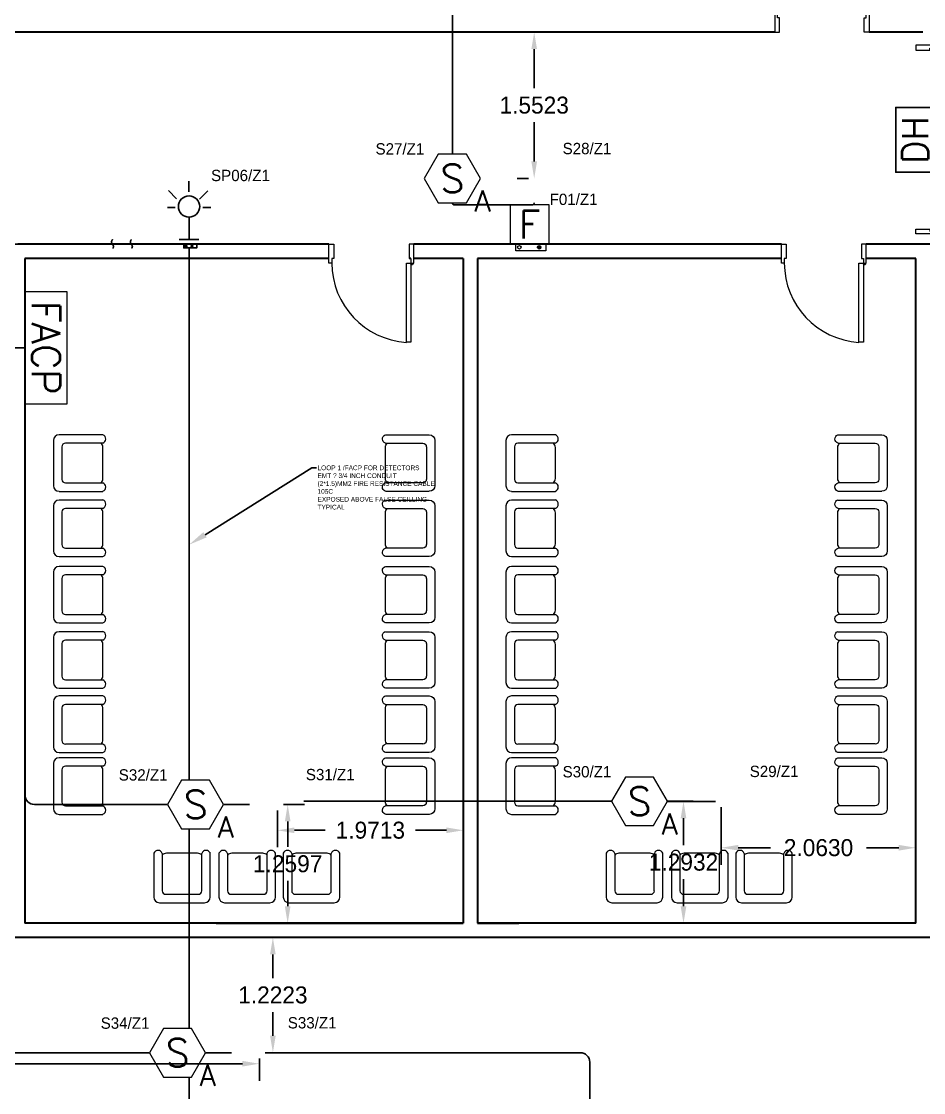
# Model space of a CAD drawing. Extents: x -3404 to 3497, y 0 to 399.
# Drawn here: x 55.84 to 65.41, y 346.88 to 358.24 of the extents above; entities that cross this region are included whole.
import ezdxf
from ezdxf import colors
from ezdxf.entities.mleader import LeaderData, LeaderLine
from ezdxf.enums import TextEntityAlignment as Align
from ezdxf.math import Vec2, Vec3

# ---------------------------------------------------------------- set-up
doc = ezdxf.new("R2010")
doc.units = 0
doc.header["$LTSCALE"] = 0.15
doc.linetypes.add('HIDDEN', pattern=[0.375, 0.25, -0.125])
doc.layers.get('0').update_dxf_attribs({"color": 252})
doc.layers.get('Defpoints').update_dxf_attribs({"color": 252})
for name, color, linetype in [('0 ARCH', 252, 'Continuous'), ('0 DD', 252, 'Continuous'), ('0 fire alarm', 252, 'Continuous'), ('0 sockets', 252, 'Continuous'), ('0 WIRING', 3, 'Continuous'), ('00-BT-FAS-TEXT', 2, 'Continuous'), ('AUTOINCR', 7, 'Continuous'), ('FIRE_LOOP', 7, 'Continuous'), ('WIRING', 4, 'Continuous')]:
    doc.layers.add(name, color=color, linetype=linetype)
for name, color, linetype, lineweight in [('DOOR', 252, 'Continuous', 20), ('FUR', 252, 'Continuous', 9), ('T-FIRE-B', 4, 'Continuous', 0), ('T-TEXT', 2, 'Continuous', 0), ('wall', 252, 'Continuous', 30)]:
    doc.layers.add(name, color=color, linetype=linetype, lineweight=lineweight)
doc.styles.add('ROMANS', font='ROMANS.shx', dxfattribs={"width": 0.8})
doc.styles.add('TEXT-NFP', font='simplex.shx')
doc.dimstyles.get("Standard").update_dxf_attribs({"dimtxt": 0.18, "dimasz": 0.18, "dimexe": 0.18, "dimexo": 0.0625, "dimgap": 0.09, "dimtad": 0, "dimtih": 1, "dimtoh": 1, "dimdec": 4, "dimzin": 0, "dimdsep": 46, "dimtxsty": 'Standard', "dimcen": 0.09, "dimadec": 0, "dimazin": 0, "dimtfac": 1, "dimtdec": 4, "dimtofl": 0, "dimtmove": 0, "dimatfit": 3, "dimfxl": 1, "dimtolj": 1, "dimtzin": 0, "dimarcsym": 0})
pattern_1 = [(0, (0, 0), (0, 6.985), [5.08, -1.905]), (90, (0, 0), (-6.985, 4e-16), [5.08, -1.905])]

# ---------------------------------------------------------------- blocks, each defined once
blk = doc.blocks.new('D100')
at = {"layer": 'DOOR'}
for points in [[(0.03, 0.2), (0.03, 1.14), (0.078, 1.14), (0.078, 0.2)], [(0.03, 0.2), (0, 0.2), (0, 0), (0.05, 0), (0.05, 0.15), (0.03, 0.15)], [(0.97, 0.2), (1, 0.2), (1, 0), (0.95, 0), (0.95, 0.15), (0.97, 0.15)]]:
    blk.add_lwpolyline(points, close=True, dxfattribs=at)
blk.add_circle((0.02, 0.21), 0.01, dxfattribs=at)
blk.add_arc((0.029, 0.2), 0.941, 0.0029, 86.9663, dxfattribs=at)
blk = doc.blocks.new('ARCH')
at = {"layer": 'DOOR'}
for points in [[(65.525, 357.954), (65.525, 357.984), (65.325, 357.984), (65.325, 357.934), (65.475, 357.934), (65.475, 357.954)], [(65.525, 356.014), (65.525, 355.984), (65.325, 355.984), (65.325, 356.034), (65.475, 356.034), (65.475, 356.014)], [(59.13, 355.675), (59.1, 355.675), (59.1, 355.875), (59.15, 355.875), (59.15, 355.725), (59.13, 355.725)], [(59.97, 355.675), (60, 355.675), (60, 355.875), (59.95, 355.875), (59.95, 355.725), (59.97, 355.725)], [(63.93, 355.675), (63.9, 355.675), (63.9, 355.875), (63.95, 355.875), (63.95, 355.725), (63.93, 355.725)], [(64.77, 355.675), (64.8, 355.675), (64.8, 355.875), (64.75, 355.875), (64.75, 355.725), (64.77, 355.725)], [(59.97, 355.675), (59.97, 354.835), (59.922, 354.835), (59.922, 355.675)], [(64.77, 355.675), (64.77, 354.835), (64.722, 354.835), (64.722, 355.675)]]:
    blk.add_lwpolyline(points, close=True, dxfattribs=at)
for centre in [(59.98, 355.665), (64.78, 355.665)]:
    blk.add_circle(centre, 0.01, dxfattribs=at)
for centre in [(59.975, 355.678), (64.775, 355.678)]:
    blk.add_arc(centre, 0.845, 180.2218, 266.3889, dxfattribs=at)
at = {"layer": 'FUR'}
for p, q in [((56.177, 353.795), (56.177, 353.315)), ((56.702, 353.855), (56.237, 353.855)), ((59.698, 353.855), (60.163, 353.855)), ((60.223, 353.795), (60.223, 353.315)), ((60.977, 353.795), (60.977, 353.315)), ((61.502, 353.855), (61.037, 353.855)), ((64.498, 353.855), (64.963, 353.855)), ((65.023, 353.795), (65.023, 353.315)), ((56.267, 353.727), (56.267, 353.382)), ((56.7, 353.765), (56.305, 353.765)), ((56.702, 353.39), (56.702, 353.72)), ((59.698, 353.39), (59.698, 353.72)), ((59.7, 353.765), (60.095, 353.765)), ((60.133, 353.727), (60.133, 353.382)), ((61.067, 353.727), (61.067, 353.382)), ((61.5, 353.765), (61.105, 353.765)), ((61.502, 353.39), (61.502, 353.72)), ((64.498, 353.39), (64.498, 353.72)), ((64.5, 353.765), (64.895, 353.765)), ((64.933, 353.727), (64.933, 353.382)), ((56.305, 353.345), (56.7, 353.345)), ((60.095, 353.345), (59.7, 353.345)), ((61.105, 353.345), (61.5, 353.345)), ((64.895, 353.345), (64.5, 353.345)), ((56.237, 353.255), (56.702, 353.255)), ((60.163, 353.255), (59.698, 353.255)), ((61.037, 353.255), (61.502, 353.255)), ((64.963, 353.255), (64.498, 353.255)), ((56.702, 353.163), (56.237, 353.163)), ((59.698, 353.163), (60.163, 353.163)), ((61.502, 353.163), (61.037, 353.163)), ((64.498, 353.163), (64.963, 353.163)), ((56.177, 353.103), (56.177, 352.623)), ((56.267, 353.036), (56.267, 352.691)), ((56.7, 353.073), (56.305, 353.073)), ((56.702, 352.698), (56.702, 353.028)), ((59.698, 352.698), (59.698, 353.028)), ((59.7, 353.073), (60.095, 353.073)), ((60.133, 353.036), (60.133, 352.691)), ((60.223, 353.103), (60.223, 352.623)), ((60.977, 353.103), (60.977, 352.623)), ((61.067, 353.036), (61.067, 352.691)), ((61.5, 353.073), (61.105, 353.073)), ((61.502, 352.698), (61.502, 353.028)), ((64.498, 352.698), (64.498, 353.028)), ((64.5, 353.073), (64.895, 353.073)), ((64.933, 353.036), (64.933, 352.691)), ((65.023, 353.103), (65.023, 352.623)), ((56.305, 352.653), (56.7, 352.653)), ((60.095, 352.653), (59.7, 352.653)), ((61.105, 352.653), (61.5, 352.653)), ((64.895, 352.653), (64.5, 352.653)), ((56.237, 352.563), (56.702, 352.563)), ((60.163, 352.563), (59.698, 352.563)), ((61.037, 352.563), (61.502, 352.563)), ((64.963, 352.563), (64.498, 352.563)), ((56.702, 352.459), (56.237, 352.459)), ((59.698, 352.459), (60.163, 352.459)), ((61.502, 352.459), (61.037, 352.459)), ((64.498, 352.459), (64.963, 352.459)), ((56.177, 352.399), (56.177, 351.919)), ((56.267, 352.332), (56.267, 351.987)), ((56.7, 352.369), (56.305, 352.369)), ((56.702, 351.994), (56.702, 352.324)), ((59.698, 351.994), (59.698, 352.324)), ((59.7, 352.369), (60.095, 352.369)), ((60.133, 352.332), (60.133, 351.987)), ((60.223, 352.399), (60.223, 351.919)), ((60.977, 352.399), (60.977, 351.919)), ((61.067, 352.332), (61.067, 351.987)), ((61.5, 352.369), (61.105, 352.369)), ((61.502, 351.994), (61.502, 352.324)), ((64.498, 351.994), (64.498, 352.324)), ((64.5, 352.369), (64.895, 352.369)), ((64.933, 352.332), (64.933, 351.987)), ((65.023, 352.399), (65.023, 351.919)), ((56.237, 351.859), (56.702, 351.859)), ((56.305, 351.949), (56.7, 351.949)), ((60.163, 351.859), (59.698, 351.859)), ((60.095, 351.949), (59.7, 351.949)), ((61.037, 351.859), (61.502, 351.859)), ((61.105, 351.949), (61.5, 351.949)), ((64.963, 351.859), (64.498, 351.859)), ((64.895, 351.949), (64.5, 351.949)), ((56.702, 351.767), (56.237, 351.767)), ((59.698, 351.767), (60.163, 351.767)), ((61.502, 351.767), (61.037, 351.767)), ((64.498, 351.767), (64.963, 351.767)), ((56.177, 351.707), (56.177, 351.227)), ((56.267, 351.64), (56.267, 351.295)), ((56.7, 351.677), (56.305, 351.677)), ((56.702, 351.302), (56.702, 351.632)), ((59.698, 351.302), (59.698, 351.632)), ((59.7, 351.677), (60.095, 351.677)), ((60.133, 351.64), (60.133, 351.295)), ((60.223, 351.707), (60.223, 351.227)), ((60.977, 351.707), (60.977, 351.227)), ((61.067, 351.64), (61.067, 351.295)), ((61.5, 351.677), (61.105, 351.677)), ((61.502, 351.302), (61.502, 351.632)), ((64.498, 351.302), (64.498, 351.632)), ((64.5, 351.677), (64.895, 351.677)), ((64.933, 351.64), (64.933, 351.295)), ((65.023, 351.707), (65.023, 351.227)), ((56.305, 351.257), (56.7, 351.257)), ((60.095, 351.257), (59.7, 351.257)), ((61.105, 351.257), (61.5, 351.257)), ((64.895, 351.257), (64.5, 351.257)), ((56.237, 351.167), (56.702, 351.167)), ((56.702, 351.086), (56.237, 351.086)), ((60.163, 351.167), (59.698, 351.167)), ((59.698, 351.086), (60.163, 351.086)), ((61.037, 351.167), (61.502, 351.167)), ((61.502, 351.086), (61.037, 351.086)), ((64.963, 351.167), (64.498, 351.167)), ((64.498, 351.086), (64.963, 351.086)), ((56.177, 351.026), (56.177, 350.546)), ((56.267, 350.958), (56.267, 350.613)), ((56.7, 350.996), (56.305, 350.996)), ((56.702, 350.621), (56.702, 350.951)), ((59.698, 350.621), (59.698, 350.951)), ((59.7, 350.996), (60.095, 350.996)), ((60.133, 350.958), (60.133, 350.613)), ((60.223, 351.026), (60.223, 350.546)), ((60.977, 351.026), (60.977, 350.546)), ((61.067, 350.958), (61.067, 350.613)), ((61.5, 350.996), (61.105, 350.996)), ((61.502, 350.621), (61.502, 350.951)), ((64.498, 350.621), (64.498, 350.951)), ((64.5, 350.996), (64.895, 350.996)), ((64.933, 350.958), (64.933, 350.613)), ((65.023, 351.026), (65.023, 350.546)), ((56.305, 350.576), (56.7, 350.576)), ((60.095, 350.576), (59.7, 350.576)), ((61.105, 350.576), (61.5, 350.576)), ((64.895, 350.576), (64.5, 350.576)), ((56.237, 350.486), (56.702, 350.486)), ((56.702, 350.43), (56.237, 350.43)), ((60.163, 350.486), (59.698, 350.486)), ((59.698, 350.43), (60.163, 350.43)), ((61.037, 350.486), (61.502, 350.486)), ((61.502, 350.43), (61.037, 350.43)), ((64.963, 350.486), (64.498, 350.486)), ((64.498, 350.43), (64.963, 350.43)), ((56.177, 350.37), (56.177, 349.89)), ((56.267, 350.303), (56.267, 349.958)), ((56.7, 350.34), (56.305, 350.34)), ((56.702, 349.965), (56.702, 350.295)), ((59.698, 349.965), (59.698, 350.295)), ((59.7, 350.34), (60.095, 350.34)), ((60.133, 350.303), (60.133, 349.958)), ((60.223, 350.37), (60.223, 349.89)), ((60.977, 350.37), (60.977, 349.89)), ((61.067, 350.303), (61.067, 349.958)), ((61.5, 350.34), (61.105, 350.34)), ((61.502, 349.965), (61.502, 350.295)), ((64.498, 349.965), (64.498, 350.295)), ((64.5, 350.34), (64.895, 350.34)), ((64.933, 350.303), (64.933, 349.958)), ((65.023, 350.37), (65.023, 349.89)), ((56.237, 349.83), (56.702, 349.83)), ((56.305, 349.92), (56.7, 349.92)), ((60.163, 349.83), (59.698, 349.83)), ((60.095, 349.92), (59.7, 349.92)), ((61.037, 349.83), (61.502, 349.83)), ((61.105, 349.92), (61.5, 349.92)), ((64.963, 349.83), (64.498, 349.83)), ((64.895, 349.92), (64.5, 349.92)), ((57.241, 349.418), (57.241, 348.953)), ((57.331, 349.416), (57.331, 349.02)), ((57.706, 349.418), (57.376, 349.418)), ((57.751, 349.02), (57.751, 349.416)), ((57.841, 348.953), (57.841, 349.418)), ((57.933, 349.418), (57.933, 348.953)), ((58.023, 349.416), (58.023, 349.02)), ((58.398, 349.418), (58.068, 349.418)), ((58.443, 349.02), (58.443, 349.416)), ((58.533, 348.953), (58.533, 349.418)), ((58.615, 349.418), (58.615, 348.953)), ((58.705, 349.416), (58.705, 349.02)), ((59.08, 349.418), (58.75, 349.418)), ((59.125, 349.02), (59.125, 349.416)), ((59.215, 348.953), (59.215, 349.418)), ((62.041, 349.418), (62.041, 348.953)), ((62.131, 349.416), (62.131, 349.02)), ((62.506, 349.418), (62.176, 349.418)), ((62.551, 349.02), (62.551, 349.416)), ((62.641, 348.953), (62.641, 349.418)), ((62.733, 349.418), (62.733, 348.953)), ((62.823, 349.416), (62.823, 349.02)), ((63.198, 349.418), (62.868, 349.418)), ((63.243, 349.02), (63.243, 349.416)), ((63.333, 348.953), (63.333, 349.418)), ((63.415, 349.418), (63.415, 348.953)), ((63.505, 349.416), (63.505, 349.02)), ((63.88, 349.418), (63.55, 349.418)), ((63.925, 349.02), (63.925, 349.416)), ((64.015, 348.953), (64.015, 349.418)), ((57.369, 348.983), (57.714, 348.983)), ((58.061, 348.983), (58.406, 348.983)), ((58.742, 348.983), (59.087, 348.983)), ((62.169, 348.983), (62.514, 348.983)), ((62.861, 348.983), (63.206, 348.983)), ((63.542, 348.983), (63.887, 348.983)), ((57.301, 348.893), (57.781, 348.893)), ((57.993, 348.893), (58.473, 348.893)), ((58.675, 348.893), (59.155, 348.893)), ((62.101, 348.893), (62.581, 348.893)), ((62.793, 348.893), (63.273, 348.893)), ((63.475, 348.893), (63.955, 348.893))]:
    blk.add_line(p, q, dxfattribs=at)
for centre, major_axis, start_param, end_param in [((56.237, 353.795), (0.0424, 0.0424), 0.785398, 2.356194), ((56.685, 353.81), (-0.0339, 0.0339), 2.685296, 5.122584), ((61.037, 353.795), (0.0424, 0.0424), 0.785398, 2.356194), ((61.485, 353.81), (-0.0339, 0.0339), 2.685296, 5.122584), ((56.305, 353.727), (-0.0265, 0.0265), -0.785398, 0.785398), ((56.642, 353.72), (-0.0424, 0.0424), 3.926991, 4.775053), ((61.105, 353.727), (-0.0265, 0.0265), -0.785398, 0.785398), ((61.442, 353.72), (-0.0424, 0.0424), 3.926991, 4.775053), ((56.305, 353.382), (0.0265, 0.0265), 2.356194, 3.926991), ((56.642, 353.39), (0.0424, 0.0424), 4.649725, 5.497787), ((56.685, 353.3), (0.0339, 0.0339), 4.302194, 6.739482), ((61.105, 353.382), (0.0265, 0.0265), 2.356194, 3.926991), ((61.442, 353.39), (0.0424, 0.0424), 4.649725, 5.497787), ((61.485, 353.3), (0.0339, 0.0339), 4.302194, 6.739482), ((56.237, 353.315), (-0.0424, 0.0424), 0.785398, 2.356194), ((61.037, 353.315), (-0.0424, 0.0424), 0.785398, 2.356194), ((56.237, 353.103), (0.0424, 0.0424), 0.785398, 2.356194), ((56.685, 353.119), (-0.0339, 0.0339), 2.685296, 5.122584), ((61.037, 353.103), (0.0424, 0.0424), 0.785398, 2.356194), ((61.485, 353.119), (-0.0339, 0.0339), 2.685296, 5.122584), ((56.305, 353.036), (-0.0265, 0.0265), -0.785398, 0.785398), ((56.642, 353.028), (-0.0424, 0.0424), 3.926991, 4.775053), ((61.105, 353.036), (-0.0265, 0.0265), -0.785398, 0.785398), ((61.442, 353.028), (-0.0424, 0.0424), 3.926991, 4.775053), ((56.305, 352.691), (0.0265, 0.0265), 2.356194, 3.926991), ((56.642, 352.698), (0.0424, 0.0424), 4.649725, 5.497787), ((56.685, 352.608), (0.0339, 0.0339), 4.302194, 6.739482), ((61.105, 352.691), (0.0265, 0.0265), 2.356194, 3.926991), ((61.442, 352.698), (0.0424, 0.0424), 4.649725, 5.497787), ((61.485, 352.608), (0.0339, 0.0339), 4.302194, 6.739482), ((56.237, 352.623), (-0.0424, 0.0424), 0.785398, 2.356194), ((61.037, 352.623), (-0.0424, 0.0424), 0.785398, 2.356194), ((56.237, 352.399), (0.0424, 0.0424), 0.785398, 2.356194), ((56.685, 352.415), (-0.0339, 0.0339), 2.685296, 5.122584), ((61.037, 352.399), (0.0424, 0.0424), 0.785398, 2.356194), ((61.485, 352.415), (-0.0339, 0.0339), 2.685296, 5.122584), ((56.305, 352.332), (-0.0265, 0.0265), -0.785398, 0.785398), ((56.642, 352.324), (-0.0424, 0.0424), 3.926991, 4.775053), ((61.105, 352.332), (-0.0265, 0.0265), -0.785398, 0.785398), ((61.442, 352.324), (-0.0424, 0.0424), 3.926991, 4.775053), ((56.305, 351.987), (0.0265, 0.0265), 2.356194, 3.926991), ((56.642, 351.994), (0.0424, 0.0424), 4.649725, 5.497787), ((61.105, 351.987), (0.0265, 0.0265), 2.356194, 3.926991), ((61.442, 351.994), (0.0424, 0.0424), 4.649725, 5.497787), ((56.237, 351.919), (-0.0424, 0.0424), 0.785398, 2.356194), ((56.685, 351.904), (0.0339, 0.0339), 4.302194, 6.739482), ((61.037, 351.919), (-0.0424, 0.0424), 0.785398, 2.356194), ((61.485, 351.904), (0.0339, 0.0339), 4.302194, 6.739482), ((56.237, 351.707), (0.0424, 0.0424), 0.785398, 2.356194), ((56.685, 351.723), (-0.0339, 0.0339), 2.685296, 5.122584), ((61.037, 351.707), (0.0424, 0.0424), 0.785398, 2.356194), ((61.485, 351.723), (-0.0339, 0.0339), 2.685296, 5.122584), ((56.305, 351.64), (-0.0265, 0.0265), -0.785398, 0.785398), ((56.642, 351.632), (-0.0424, 0.0424), 3.926991, 4.775053), ((61.105, 351.64), (-0.0265, 0.0265), -0.785398, 0.785398), ((61.442, 351.632), (-0.0424, 0.0424), 3.926991, 4.775053), ((56.305, 351.295), (0.0265, 0.0265), 2.356194, 3.926991), ((56.642, 351.302), (0.0424, 0.0424), 4.649725, 5.497787), ((61.105, 351.295), (0.0265, 0.0265), 2.356194, 3.926991), ((61.442, 351.302), (0.0424, 0.0424), 4.649725, 5.497787), ((56.237, 351.227), (-0.0424, 0.0424), 0.785398, 2.356194), ((56.685, 351.212), (0.0339, 0.0339), 4.302194, 6.739482), ((61.037, 351.227), (-0.0424, 0.0424), 0.785398, 2.356194), ((61.485, 351.212), (0.0339, 0.0339), 4.302194, 6.739482), ((56.237, 351.026), (0.0424, 0.0424), 0.785398, 2.356194), ((56.685, 351.041), (-0.0339, 0.0339), 2.685296, 5.122584), ((61.037, 351.026), (0.0424, 0.0424), 0.785398, 2.356194), ((61.485, 351.041), (-0.0339, 0.0339), 2.685296, 5.122584), ((56.305, 350.958), (-0.0265, 0.0265), -0.785398, 0.785398), ((56.642, 350.951), (-0.0424, 0.0424), 3.926991, 4.775053), ((61.105, 350.958), (-0.0265, 0.0265), -0.785398, 0.785398), ((61.442, 350.951), (-0.0424, 0.0424), 3.926991, 4.775053), ((56.305, 350.613), (0.0265, 0.0265), 2.356194, 3.926991), ((56.642, 350.621), (0.0424, 0.0424), 4.649725, 5.497787), ((61.105, 350.613), (0.0265, 0.0265), 2.356194, 3.926991), ((61.442, 350.621), (0.0424, 0.0424), 4.649725, 5.497787), ((56.237, 350.546), (-0.0424, 0.0424), 0.785398, 2.356194), ((56.685, 350.53), (0.0339, 0.0339), 4.302194, 6.739482), ((61.037, 350.546), (-0.0424, 0.0424), 0.785398, 2.356194), ((61.485, 350.53), (0.0339, 0.0339), 4.302194, 6.739482), ((56.237, 350.37), (0.0424, 0.0424), 0.785398, 2.356194), ((56.685, 350.385), (-0.0339, 0.0339), 2.685296, 5.122584), ((61.037, 350.37), (0.0424, 0.0424), 0.785398, 2.356194), ((61.485, 350.385), (-0.0339, 0.0339), 2.685296, 5.122584), ((56.305, 350.303), (-0.0265, 0.0265), -0.785398, 0.785398), ((56.642, 350.295), (-0.0424, 0.0424), 3.926991, 4.775053), ((61.105, 350.303), (-0.0265, 0.0265), -0.785398, 0.785398), ((61.442, 350.295), (-0.0424, 0.0424), 3.926991, 4.775053), ((56.305, 349.958), (0.0265, 0.0265), 2.356194, 3.926991), ((56.642, 349.965), (0.0424, 0.0424), 4.649725, 5.497787), ((61.105, 349.958), (0.0265, 0.0265), 2.356194, 3.926991), ((61.442, 349.965), (0.0424, 0.0424), 4.649725, 5.497787), ((56.237, 349.89), (-0.0424, 0.0424), 0.785398, 2.356194), ((56.685, 349.875), (0.0339, 0.0339), 4.302194, 6.739482), ((61.037, 349.89), (-0.0424, 0.0424), 0.785398, 2.356194), ((61.485, 349.875), (0.0339, 0.0339), 4.302194, 6.739482), ((57.286, 349.4), (0.0339, 0.0339), 5.826889, 8.264177), ((57.376, 349.358), (0.0424, 0.0424), 0.785398, 1.63346), ((57.706, 349.358), (-0.0424, 0.0424), 4.649725, 5.497787), ((57.797, 349.4), (-0.0339, 0.0339), 4.302194, 6.739482), ((57.978, 349.4), (0.0339, 0.0339), 5.826889, 8.264177), ((58.068, 349.358), (0.0424, 0.0424), 0.785398, 1.63346), ((58.398, 349.358), (-0.0424, 0.0424), 4.649725, 5.497787), ((58.488, 349.4), (-0.0339, 0.0339), 4.302194, 6.739482), ((58.659, 349.4), (0.0339, 0.0339), 5.826889, 8.264177), ((58.75, 349.358), (0.0424, 0.0424), 0.785398, 1.63346), ((59.08, 349.358), (-0.0424, 0.0424), 4.649725, 5.497787), ((59.17, 349.4), (-0.0339, 0.0339), 4.302194, 6.739482), ((62.086, 349.4), (0.0339, 0.0339), 5.826889, 8.264177), ((62.176, 349.358), (0.0424, 0.0424), 0.785398, 1.63346), ((62.506, 349.358), (-0.0424, 0.0424), 4.649725, 5.497787), ((62.597, 349.4), (-0.0339, 0.0339), 4.302194, 6.739482), ((62.778, 349.4), (0.0339, 0.0339), 5.826889, 8.264177), ((62.868, 349.358), (0.0424, 0.0424), 0.785398, 1.63346), ((63.198, 349.358), (-0.0424, 0.0424), 4.649725, 5.497787), ((63.288, 349.4), (-0.0339, 0.0339), 4.302194, 6.739482), ((63.459, 349.4), (0.0339, 0.0339), 5.826889, 8.264177), ((63.55, 349.358), (0.0424, 0.0424), 0.785398, 1.63346), ((63.88, 349.358), (-0.0424, 0.0424), 4.649725, 5.497787), ((63.97, 349.4), (-0.0339, 0.0339), 4.302194, 6.739482), ((57.369, 349.02), (0.0265, 0.0265), 2.356194, 3.926991), ((57.714, 349.02), (-0.0265, 0.0265), 2.356194, 3.926991), ((58.061, 349.02), (0.0265, 0.0265), 2.356194, 3.926991), ((58.406, 349.02), (-0.0265, 0.0265), 2.356194, 3.926991), ((58.742, 349.02), (0.0265, 0.0265), 2.356194, 3.926991), ((59.087, 349.02), (-0.0265, 0.0265), 2.356194, 3.926991), ((62.169, 349.02), (0.0265, 0.0265), 2.356194, 3.926991), ((62.514, 349.02), (-0.0265, 0.0265), 2.356194, 3.926991), ((62.861, 349.02), (0.0265, 0.0265), 2.356194, 3.926991), ((63.206, 349.02), (-0.0265, 0.0265), 2.356194, 3.926991), ((63.542, 349.02), (0.0265, 0.0265), 2.356194, 3.926991), ((63.887, 349.02), (-0.0265, 0.0265), 2.356194, 3.926991), ((57.301, 348.953), (-0.0424, 0.0424), 0.785398, 2.356194), ((57.781, 348.953), (0.0424, 0.0424), 3.926991, 5.497787), ((57.993, 348.953), (-0.0424, 0.0424), 0.785398, 2.356194), ((58.473, 348.953), (0.0424, 0.0424), 3.926991, 5.497787), ((58.675, 348.953), (-0.0424, 0.0424), 0.785398, 2.356194), ((59.155, 348.953), (0.0424, 0.0424), 3.926991, 5.497787), ((62.101, 348.953), (-0.0424, 0.0424), 0.785398, 2.356194), ((62.581, 348.953), (0.0424, 0.0424), 3.926991, 5.497787), ((62.793, 348.953), (-0.0424, 0.0424), 0.785398, 2.356194), ((63.273, 348.953), (0.0424, 0.0424), 3.926991, 5.497787), ((63.475, 348.953), (-0.0424, 0.0424), 0.785398, 2.356194), ((63.955, 348.953), (0.0424, 0.0424), 3.926991, 5.497787)]:
    blk.add_ellipse(centre, major_axis=major_axis, ratio=1, start_param=start_param, end_param=end_param, dxfattribs=at)
at = {"layer": 'FUR', "extrusion": (0, 0, -1)}
for centre, major_axis, start_param, end_param in [((59.715, 353.81), (0.0339, 0.0339), 2.685296, 5.122584), ((60.163, 353.795), (-0.0424, 0.0424), 0.785398, 2.356194), ((64.515, 353.81), (0.0339, 0.0339), 2.685296, 5.122584), ((64.963, 353.795), (-0.0424, 0.0424), 0.785398, 2.356194), ((59.758, 353.72), (0.0424, 0.0424), 3.926991, 4.775053), ((60.095, 353.727), (0.0265, 0.0265), -0.785398, 0.785398), ((64.558, 353.72), (0.0424, 0.0424), 3.926991, 4.775053), ((64.895, 353.727), (0.0265, 0.0265), -0.785398, 0.785398), ((59.715, 353.3), (-0.0339, 0.0339), 4.302194, 6.739482), ((59.758, 353.39), (-0.0424, 0.0424), 4.649725, 5.497787), ((60.095, 353.382), (-0.0265, 0.0265), 2.356194, 3.926991), ((64.515, 353.3), (-0.0339, 0.0339), 4.302194, 6.739482), ((64.558, 353.39), (-0.0424, 0.0424), 4.649725, 5.497787), ((64.895, 353.382), (-0.0265, 0.0265), 2.356194, 3.926991), ((60.163, 353.315), (0.0424, 0.0424), 0.785398, 2.356194), ((64.963, 353.315), (0.0424, 0.0424), 0.785398, 2.356194), ((59.715, 353.119), (0.0339, 0.0339), 2.685296, 5.122584), ((60.163, 353.103), (-0.0424, 0.0424), 0.785398, 2.356194), ((64.515, 353.119), (0.0339, 0.0339), 2.685296, 5.122584), ((64.963, 353.103), (-0.0424, 0.0424), 0.785398, 2.356194), ((59.758, 353.028), (0.0424, 0.0424), 3.926991, 4.775053), ((60.095, 353.036), (0.0265, 0.0265), -0.785398, 0.785398), ((64.558, 353.028), (0.0424, 0.0424), 3.926991, 4.775053), ((64.895, 353.036), (0.0265, 0.0265), -0.785398, 0.785398), ((59.715, 352.608), (-0.0339, 0.0339), 4.302194, 6.739482), ((59.758, 352.698), (-0.0424, 0.0424), 4.649725, 5.497787), ((60.095, 352.691), (-0.0265, 0.0265), 2.356194, 3.926991), ((64.515, 352.608), (-0.0339, 0.0339), 4.302194, 6.739482), ((64.558, 352.698), (-0.0424, 0.0424), 4.649725, 5.497787), ((64.895, 352.691), (-0.0265, 0.0265), 2.356194, 3.926991), ((60.163, 352.623), (0.0424, 0.0424), 0.785398, 2.356194), ((64.963, 352.623), (0.0424, 0.0424), 0.785398, 2.356194), ((59.715, 352.415), (0.0339, 0.0339), 2.685296, 5.122584), ((60.163, 352.399), (-0.0424, 0.0424), 0.785398, 2.356194), ((64.515, 352.415), (0.0339, 0.0339), 2.685296, 5.122584), ((64.963, 352.399), (-0.0424, 0.0424), 0.785398, 2.356194), ((59.758, 352.324), (0.0424, 0.0424), 3.926991, 4.775053), ((60.095, 352.332), (0.0265, 0.0265), -0.785398, 0.785398), ((64.558, 352.324), (0.0424, 0.0424), 3.926991, 4.775053), ((64.895, 352.332), (0.0265, 0.0265), -0.785398, 0.785398), ((59.758, 351.994), (-0.0424, 0.0424), 4.649725, 5.497787), ((60.095, 351.987), (-0.0265, 0.0265), 2.356194, 3.926991), ((64.558, 351.994), (-0.0424, 0.0424), 4.649725, 5.497787), ((64.895, 351.987), (-0.0265, 0.0265), 2.356194, 3.926991), ((59.715, 351.904), (-0.0339, 0.0339), 4.302194, 6.739482), ((60.163, 351.919), (0.0424, 0.0424), 0.785398, 2.356194), ((64.515, 351.904), (-0.0339, 0.0339), 4.302194, 6.739482), ((64.963, 351.919), (0.0424, 0.0424), 0.785398, 2.356194), ((59.715, 351.723), (0.0339, 0.0339), 2.685296, 5.122584), ((60.163, 351.707), (-0.0424, 0.0424), 0.785398, 2.356194), ((64.515, 351.723), (0.0339, 0.0339), 2.685296, 5.122584), ((64.963, 351.707), (-0.0424, 0.0424), 0.785398, 2.356194), ((59.758, 351.632), (0.0424, 0.0424), 3.926991, 4.775053), ((60.095, 351.64), (0.0265, 0.0265), -0.785398, 0.785398), ((64.558, 351.632), (0.0424, 0.0424), 3.926991, 4.775053), ((64.895, 351.64), (0.0265, 0.0265), -0.785398, 0.785398), ((59.758, 351.302), (-0.0424, 0.0424), 4.649725, 5.497787), ((60.095, 351.295), (-0.0265, 0.0265), 2.356194, 3.926991), ((64.558, 351.302), (-0.0424, 0.0424), 4.649725, 5.497787), ((64.895, 351.295), (-0.0265, 0.0265), 2.356194, 3.926991), ((59.715, 351.212), (-0.0339, 0.0339), 4.302194, 6.739482), ((60.163, 351.227), (0.0424, 0.0424), 0.785398, 2.356194), ((64.515, 351.212), (-0.0339, 0.0339), 4.302194, 6.739482), ((64.963, 351.227), (0.0424, 0.0424), 0.785398, 2.356194), ((59.715, 351.041), (0.0339, 0.0339), 2.685296, 5.122584), ((60.163, 351.026), (-0.0424, 0.0424), 0.785398, 2.356194), ((64.515, 351.041), (0.0339, 0.0339), 2.685296, 5.122584), ((64.963, 351.026), (-0.0424, 0.0424), 0.785398, 2.356194), ((59.758, 350.951), (0.0424, 0.0424), 3.926991, 4.775053), ((60.095, 350.958), (0.0265, 0.0265), -0.785398, 0.785398), ((64.558, 350.951), (0.0424, 0.0424), 3.926991, 4.775053), ((64.895, 350.958), (0.0265, 0.0265), -0.785398, 0.785398), ((59.758, 350.621), (-0.0424, 0.0424), 4.649725, 5.497787), ((60.095, 350.613), (-0.0265, 0.0265), 2.356194, 3.926991), ((64.558, 350.621), (-0.0424, 0.0424), 4.649725, 5.497787), ((64.895, 350.613), (-0.0265, 0.0265), 2.356194, 3.926991), ((59.715, 350.53), (-0.0339, 0.0339), 4.302194, 6.739482), ((60.163, 350.546), (0.0424, 0.0424), 0.785398, 2.356194), ((64.515, 350.53), (-0.0339, 0.0339), 4.302194, 6.739482), ((64.963, 350.546), (0.0424, 0.0424), 0.785398, 2.356194), ((59.715, 350.385), (0.0339, 0.0339), 2.685296, 5.122584), ((60.163, 350.37), (-0.0424, 0.0424), 0.785398, 2.356194), ((64.515, 350.385), (0.0339, 0.0339), 2.685296, 5.122584), ((64.963, 350.37), (-0.0424, 0.0424), 0.785398, 2.356194), ((59.758, 350.295), (0.0424, 0.0424), 3.926991, 4.775053), ((60.095, 350.303), (0.0265, 0.0265), -0.785398, 0.785398), ((64.558, 350.295), (0.0424, 0.0424), 3.926991, 4.775053), ((64.895, 350.303), (0.0265, 0.0265), -0.785398, 0.785398), ((59.758, 349.965), (-0.0424, 0.0424), 4.649725, 5.497787), ((60.095, 349.958), (-0.0265, 0.0265), 2.356194, 3.926991), ((64.558, 349.965), (-0.0424, 0.0424), 4.649725, 5.497787), ((64.895, 349.958), (-0.0265, 0.0265), 2.356194, 3.926991), ((59.715, 349.875), (-0.0339, 0.0339), 4.302194, 6.739482), ((60.163, 349.89), (0.0424, 0.0424), 0.785398, 2.356194), ((64.515, 349.875), (-0.0339, 0.0339), 4.302194, 6.739482), ((64.963, 349.89), (0.0424, 0.0424), 0.785398, 2.356194)]:
    blk.add_ellipse(centre, major_axis=major_axis, ratio=1, start_param=start_param, end_param=end_param, dxfattribs=at)
at = {"layer": 'wall'}
for p, q in [((63.829, 358.125), (55.725, 358.125)), ((65.4, 358.125), (64.829, 358.125)), ((59.1, 355.875), (55.8, 355.875)), ((63.9, 355.875), (60, 355.875)), ((65.325, 355.875), (64.8, 355.875)), ((72.25, 355.875), (65.325, 355.875)), ((59.1, 355.725), (55.875, 355.725)), ((55.875, 355.725), (55.875, 348.675)), ((59.97, 355.725), (59.95, 355.725)), ((60.525, 355.725), (60, 355.725)), ((60.525, 355.725), (60.525, 348.675)), ((60.675, 355.725), (60.675, 348.675)), ((63.9, 355.725), (60.675, 355.725)), ((65.325, 355.725), (64.8, 355.725)), ((65.325, 348.675), (65.325, 355.725)), ((55.875, 355.125), (55.875, 348.675)), ((60.525, 348.675), (55.875, 348.675)), ((60.525, 348.675), (55.875, 348.675)), ((60.525, 348.675), (55.875, 348.675)), ((56.351, 348.675), (55.875, 348.675)), ((56.351, 348.675), (55.875, 348.675)), ((58.725, 348.675), (56.351, 348.675)), ((57.904, 348.675), (59.42, 348.675)), ((60.525, 348.675), (58.301, 348.675)), ((60.525, 348.675), (58.725, 348.675)), ((60.525, 348.675), (58.875, 348.675)), ((59.42, 348.675), (60.525, 348.675)), ((65.325, 348.675), (60.675, 348.675)), ((65.325, 348.675), (60.675, 348.675)), ((65.325, 348.675), (60.675, 348.675)), ((65.325, 348.675), (60.675, 348.675)), ((63.075, 348.675), (60.675, 348.675)), ((63.075, 348.675), (60.675, 348.675)), ((60.675, 348.675), (61.115, 348.675)), ((82.275, 348.525), (55.724, 348.525)), ((65.4, 348.525), (55.724, 348.525)), ((65.325, 348.525), (55.724, 348.525)), ((57.8, 348.525), (55.724, 348.525))]:
    blk.add_line(p, q, dxfattribs=at)
at = {"layer": 'DOOR', "xscale": -1}
blk.add_blockref('D100', (64.829, 358.125), dxfattribs=at)
blk = doc.blocks.new('dressable smoke detectore above false ceiling')
blk.add_lwpolyline([(200, 0), (100, 173.2), (-100, 173.2), (-200, 0), (-100, -173.2), (100, -173.2)], close=True)
at = {"layer": 'T-TEXT', "style": 'ROMANS'}
blk.add_attdef('S', text='', height=200, dxfattribs=at).set_placement((0, 0, 0), align=Align.MIDDLE)
blk.add_attdef('A', text='', height=150, dxfattribs=at).set_placement((214.9, -161.3), align=Align.MIDDLE_CENTER)
blk = doc.blocks.new('*U83')
h = blk.add_hatch()
h.set_pattern_fill('ANGLE', color=3)
h.set_pattern_definition(pattern_1)
h.paths.add_polyline_path([(56, -301.8, 1), (80.6, -301.8, 1)])
blk.add_lwpolyline([(-140, -280), (140, -280), (140, 0), (-140, 0)], close=True)
at = {"color": 3}
blk.add_lwpolyline([(-99, -280), (116, -280), (116, -326), (-99, -326)], close=True, dxfattribs=at)
for centre in [(-73.3, -301.8), (68.3, -301.8)]:
    blk.add_circle(centre, 12.3, dxfattribs=at)
at = {"layer": 'T-TEXT', "style": 'TEXT-NFP'}
blk.add_attdef('F', text='', height=200, dxfattribs=at).set_placement((0, -140, 0), align=Align.MIDDLE)
blk = doc.blocks.new('*U84')
h = blk.add_hatch()
h.set_pattern_fill('ANGLE', color=3)
h.set_pattern_definition(pattern_1)
h.paths.add_polyline_path([(157.5, -28.7, 1), (186.3, -28.7, 1)])
blk.add_lwpolyline([(250, 0), (250, 300), (-250, 300), (-250, 0)], close=True)
at = {"color": 3}
blk.add_lwpolyline([(-142.5, 0), (208.2, 0), (208.2, -57.7), (-142.5, -57.7)], close=True, dxfattribs=at)
for centre in [(-106.2, -28.7), (171.9, -28.7)]:
    blk.add_circle(centre, 14.4, dxfattribs=at)
at = {"layer": 'T-TEXT', "style": 'TEXT-NFP'}
blk.add_attdef('DH', text='', height=200, dxfattribs=at).set_placement((0, 150, 0), align=Align.MIDDLE)
blk = doc.blocks.new('*U38')
blk.add_lwpolyline([(400, 0), (400, 300), (-400, 300), (-400, 0)], close=True)
at = {"layer": 'T-TEXT', "style": 'TEXT-NFP'}
blk.add_attdef('FACP', text='', height=200, dxfattribs=at).set_placement((0, 150, 0), align=Align.MIDDLE)
blk = doc.blocks.new('*U101')
at = {"linetype": 'ByBlock'}
h = blk.add_hatch(dxfattribs=at)
h.set_pattern_fill('ANGLE', color=2)
h.set_pattern_definition(pattern_1)
h.paths.add_polyline_path([(27, -14, 1), (15, -14, 1)])
at = {"color": 1}
for p, q in [((-89.7, 324.6), (-147.6, 382.6)), ((-0.8, 373.8), (-0.8, 450)), ((134.9, 380.2), (74.6, 321.5)), ((-99, 262.2), (-154.6, 262.2)), ((99, 262.2), (154.6, 262.2)), ((0, 192.9), (0, 34.9)), ((70.7, 34.9), (-70.7, 34.9)), ((70.7, 0), (-70.7, 0))]:
    blk.add_line(p, q, dxfattribs=at)
at = {"color": 6, "linetype": 'ByBlock'}
blk.add_lwpolyline([(-37.4, 0), (54.5, 0), (54.5, -26), (-37.4, -26)], close=True, dxfattribs=at)
at = {"color": 1}
blk.add_circle((0, 268.8), 75.9, dxfattribs=at)
at = {"color": 6, "linetype": 'ByBlock'}
for centre in [(-21, -14), (21, -14)]:
    blk.add_circle(centre, 6, dxfattribs=at)
blk = doc.blocks.new('endtick', base_point=(-3267.27, -69559.4))
at = {"layer": 'WIRING', "color": 2, "linetype": 'HIDDEN'}
blk.add_spline([(-3267.27, -69509.4), (-3276.985, -69534.4), (-3267.27, -69559.4), (-3256.425, -69584.4), (-3267.27, -69609.4)], degree=3, dxfattribs=at)
blk = doc.blocks.new('*D184')
at = {"layer": '0 DD', "color": 0, "lineweight": -2, "transparency": 16777216}
for p, q in [((58.424, 348.525), (58.685, 348.525)), ((58.505, 348.345), (58.505, 348.094)), ((58.505, 347.483), (58.505, 347.734)), ((58.424, 347.303), (58.685, 347.303))]:
    blk.add_line(p, q, dxfattribs=at)
at = {"layer": '0 DD', "color": 0, "transparency": 16777216}
for points in [[(58.475, 348.345), (58.535, 348.345), (58.505, 348.525)], [(58.475, 347.483), (58.535, 347.483), (58.505, 347.303)]]:
    blk.add_solid(points, dxfattribs=at)
at = {"layer": 'Defpoints', "color": 0, "transparency": 16777216}
for p in [(58.362, 348.525), (58.505, 348.525), (58.362, 347.303)]:
    blk.add_point(p, dxfattribs=at)
at = {"layer": '0 DD', "color": 0, "transparency": 16777216, "insert": (58.505, 347.914), "char_height": 0.18, "attachment_point": 5}
blk.add_mtext('\\A1;1.2223', dxfattribs=at)
blk = doc.blocks.new('*D185')
at = {"layer": '0 DD', "color": 0, "lineweight": -2, "transparency": 16777216}
for p, q in [((51.151, 347.569), (51.151, 347.006)), ((58.362, 347.24), (58.362, 347.006)), ((51.331, 347.186), (54.276, 347.186)), ((58.182, 347.186), (55.236, 347.186))]:
    blk.add_line(p, q, dxfattribs=at)
at = {"layer": '0 DD', "color": 0, "transparency": 16777216}
for points in [[(51.331, 347.216), (51.331, 347.156), (51.151, 347.186)], [(58.182, 347.216), (58.182, 347.156), (58.362, 347.186)]]:
    blk.add_solid(points, dxfattribs=at)
at = {"layer": 'Defpoints', "color": 0, "transparency": 16777216}
for p in [(51.151, 347.632), (58.362, 347.303), (51.151, 347.186)]:
    blk.add_point(p, dxfattribs=at)
at = {"layer": '0 DD', "color": 0, "transparency": 16777216, "insert": (54.756, 347.186), "char_height": 0.18, "attachment_point": 5}
blk.add_mtext('\\A1;7.2113', dxfattribs=at)
blk = doc.blocks.new('*D186')
at = {"layer": '0 DD', "color": 0, "lineweight": -2, "transparency": 16777216}
for p, q in [((63.262, 349.906), (63.262, 349.296)), ((65.325, 349.906), (65.325, 349.296)), ((63.442, 349.476), (63.783, 349.476)), ((65.145, 349.476), (64.803, 349.476))]:
    blk.add_line(p, q, dxfattribs=at)
at = {"layer": '0 DD', "color": 0, "transparency": 16777216}
for points in [[(63.442, 349.506), (63.442, 349.446), (63.262, 349.476)], [(65.145, 349.506), (65.145, 349.446), (65.325, 349.476)]]:
    blk.add_solid(points, dxfattribs=at)
at = {"layer": 'Defpoints', "color": 0, "transparency": 16777216}
for p in [(63.262, 349.968), (65.325, 349.968), (65.325, 349.476)]:
    blk.add_point(p, dxfattribs=at)
at = {"layer": '0 DD', "color": 0, "transparency": 16777216, "insert": (64.293, 349.476), "char_height": 0.18, "attachment_point": 5}
blk.add_mtext('\\A1;2.0630', dxfattribs=at)
blk = doc.blocks.new('*D187')
at = {"layer": '0 DD', "color": 0, "lineweight": -2, "transparency": 16777216}
for p, q in [((63.199, 349.968), (62.681, 349.968)), ((62.861, 349.788), (62.861, 349.502)), ((62.861, 348.855), (62.861, 349.142)), ((63.013, 348.675), (62.681, 348.675))]:
    blk.add_line(p, q, dxfattribs=at)
at = {"layer": '0 DD', "color": 0, "transparency": 16777216}
for points in [[(62.831, 349.788), (62.891, 349.788), (62.861, 349.968)], [(62.831, 348.855), (62.891, 348.855), (62.861, 348.675)]]:
    blk.add_solid(points, dxfattribs=at)
at = {"layer": 'Defpoints', "color": 0, "transparency": 16777216}
for p in [(63.262, 349.968), (62.861, 348.675), (63.075, 348.675)]:
    blk.add_point(p, dxfattribs=at)
at = {"layer": '0 DD', "color": 0, "transparency": 16777216, "insert": (62.861, 349.322), "char_height": 0.18, "attachment_point": 5}
blk.add_mtext('\\A1;1.2932', dxfattribs=at)
blk = doc.blocks.new('*D188')
at = {"layer": '0 DD', "color": 0, "lineweight": -2, "transparency": 16777216}
for p, q in [((58.554, 349.872), (58.554, 349.481)), ((60.525, 349.872), (60.525, 349.481)), ((58.734, 349.661), (59.059, 349.661)), ((60.345, 349.661), (60.019, 349.661))]:
    blk.add_line(p, q, dxfattribs=at)
at = {"layer": '0 DD', "color": 0, "transparency": 16777216}
for points in [[(58.734, 349.691), (58.734, 349.631), (58.554, 349.661)], [(60.345, 349.691), (60.345, 349.631), (60.525, 349.661)]]:
    blk.add_solid(points, dxfattribs=at)
at = {"layer": 'Defpoints', "color": 0, "transparency": 16777216}
for p in [(58.554, 349.935), (60.525, 349.935), (60.525, 349.661)]:
    blk.add_point(p, dxfattribs=at)
at = {"layer": '0 DD', "color": 0, "transparency": 16777216, "insert": (59.539, 349.661), "char_height": 0.18, "attachment_point": 5}
blk.add_mtext('\\A1;1.9713', dxfattribs=at)
blk = doc.blocks.new('*D189')
at = {"layer": '0 DD', "color": 0, "lineweight": -2, "transparency": 16777216}
for p, q in [((58.616, 349.935), (58.842, 349.935)), ((58.662, 349.755), (58.662, 349.485)), ((58.662, 348.855), (58.662, 349.125)), ((58.616, 348.675), (58.842, 348.675))]:
    blk.add_line(p, q, dxfattribs=at)
at = {"layer": '0 DD', "color": 0, "transparency": 16777216}
for points in [[(58.632, 349.755), (58.692, 349.755), (58.662, 349.935)], [(58.632, 348.855), (58.692, 348.855), (58.662, 348.675)]]:
    blk.add_solid(points, dxfattribs=at)
at = {"layer": 'Defpoints', "color": 0, "transparency": 16777216}
for p in [(58.554, 349.935), (58.554, 348.675), (58.662, 348.675)]:
    blk.add_point(p, dxfattribs=at)
at = {"layer": '0 DD', "color": 0, "transparency": 16777216, "insert": (58.662, 349.305), "char_height": 0.18, "attachment_point": 5}
blk.add_mtext('\\A1;1.2597', dxfattribs=at)
blk = doc.blocks.new('*D290')
at = {"layer": '0 DD', "color": 0, "lineweight": -2, "transparency": 16777216}
for p, q in [((61.215, 358.125), (61.097, 358.125)), ((61.277, 357.945), (61.277, 357.529)), ((61.277, 356.753), (61.277, 357.169)), ((61.215, 356.573), (61.097, 356.573))]:
    blk.add_line(p, q, dxfattribs=at)
at = {"layer": '0 DD', "color": 0, "transparency": 16777216}
for points in [[(61.247, 357.945), (61.307, 357.945), (61.277, 358.125)], [(61.247, 356.753), (61.307, 356.753), (61.277, 356.573)]]:
    blk.add_solid(points, dxfattribs=at)
at = {"layer": 'Defpoints', "color": 0, "transparency": 16777216}
for p in [(61.277, 358.125), (61.277, 358.125), (61.277, 356.573)]:
    blk.add_point(p, dxfattribs=at)
at = {"layer": '0 DD', "color": 0, "transparency": 16777216, "insert": (61.277, 357.349), "char_height": 0.18, "attachment_point": 5}
blk.add_mtext('\\A1;1.5523', dxfattribs=at)

msp = doc.modelspace()

# ---------------------------------------------------------------- linework, layer by layer
at = {"layer": '0 sockets', "color": 3}
for points in [[(53.25673, 355.875), (56.8034, 355.875)], [(57.0034, 355.875), (57.61565, 355.875)], [(57.61565, 355.875), (57.61565, 355.87495)], [(57.61565, 355.83641), (57.61565, 350.19228)], [(57.61565, 349.67704), (57.61565, 347.56035)]]:
    msp.add_lwpolyline(points, dxfattribs=at)
msp.add_lwpolyline([(57.61565, 347.04511), (57.61565, 346.375, -0.41421356), (57.51565, 346.275), (53.325, 346.275)], format="xyb", dxfattribs=at)
at = {"layer": 'FIRE_LOOP', "color": 3}
for points in [[(60.40884, 356.83031), (60.40884, 362.12041, 0.41421356), (60.32582, 362.20343), (60.32498, 362.20343)], [(61.2288, 356.29157), (60.43209, 356.29157, -0.41421356), (60.40884, 356.31483), (60.40884, 356.31506)], [(61.27749, 356.31506), (61.27749, 356.31483, -0.41421356), (61.25424, 356.29157), (61.2288, 356.29157)], [(53.15673, 356.26105), (53.15673, 354.87687, 0.41421356), (53.25673, 354.77687), (55.87509, 354.77687)], [(55.87509, 354.77687), (55.87509, 350.03466, 0.41421356), (55.97509, 349.93466), (57.38762, 349.93466)], [(57.19584, 347.30273), (53.95556, 347.30273, -0.41421356), (53.85556, 347.40273), (53.85556, 350.14733)], [(61.86642, 346.69157), (61.86642, 347.20273, 0.41421356), (61.76642, 347.30273), (58.65944, 347.30273)]]:
    msp.add_lwpolyline(points, format="xyb", dxfattribs=at)
for points in [[(57.98257, 349.93466), (58.25627, 349.93466)], [(58.83186, 349.96819), (62.09585, 349.96819)], [(62.6908, 349.96819), (62.9645, 349.96819)], [(57.79079, 347.30273), (58.06449, 347.30273)]]:
    msp.add_lwpolyline(points, dxfattribs=at)

# ---------------------------------------------------------------- block references
at = {"layer": '0 ARCH', "color": 3}
msp.add_blockref('ARCH', (0, 0), dxfattribs=at)
at = {"layer": '0 fire alarm', "color": 3, "xscale": 0.001374, "yscale": 0.001374, "zscale": 0.001374, "rotation": 90}
msp.add_blockref('*U84', (65.525, 356.98227), dxfattribs=at).add_auto_attribs({'DH': 'DH'})
at = {"layer": '0 fire alarm', "color": 3}
for name, p, xscale, yscale, zscale in [('*U101', (57.61565, 355.875), 0.001488, 0.001488, 0.001488), ('endtick', (56.8034, 355.875), 0.001, 0.001, 0.001), ('endtick', (57.0034, 355.875), 0.001, 0.001, 0.001)]:
    msp.add_blockref(name, p, dxfattribs=dict(at, xscale=xscale, yscale=yscale, zscale=zscale))
at = {"layer": 'T-FIRE-B', "color": 2, "xscale": 0.001487761816891826, "yscale": 0.001487761816891826, "zscale": 0.001487761816891826}
for p in [(60.40884, 356.57268), (57.6851, 349.93466), (62.39333, 349.96819), (57.49331, 347.30273)]:
    msp.add_blockref('dressable smoke detectore above false ceiling', p, dxfattribs=at).add_auto_attribs({'S': 'S', 'A': 'A'})
at = {"layer": 'T-FIRE-B', "xscale": 0.001487761816891826, "yscale": 0.001487761816891826, "zscale": 0.001487761816891826}
msp.add_blockref('*U83', (61.2288, 356.29157), dxfattribs=at).add_auto_attribs({'F': 'F'})
at = {"layer": 'T-FIRE-B', "xscale": 0.001487761816891826, "yscale": 0.001487761816891826, "zscale": 0.001487761816891826, "rotation": 270}
msp.add_blockref('*U38', (55.87509, 354.77687), dxfattribs=at).add_auto_attribs({'FACP': 'FACP'})

# ---------------------------------------------------------------- texts
at = {"layer": 'AUTOINCR', "color": 2}
for s, p in [('S27/Z1', (60.11129, 356.79037)), ('S32/Z1', (57.38754, 350.15235)), ('S30/Z1', (62.09577, 350.18588)), ('S34/Z1', (57.19576, 347.52042))]:
    msp.add_text(s, height=0.12, dxfattribs=at).set_placement(p, align=Align.BOTTOM_RIGHT)
for s, p in [('S28/Z1', (61.57858, 356.79391)), ('S31/Z1', (58.85484, 350.15588)), ('S29/Z1', (63.56307, 350.18942)), ('S33/Z1', (58.66305, 347.52395))]:
    msp.add_text(s, height=0.12, dxfattribs=at).set_placement(p, align=Align.BOTTOM_LEFT)
at = {"layer": 'AUTOINCR', "color": 1}
for s, p in [('SP06/Z1', (57.84924, 356.50817)), ('F01/Z1', (61.44063, 356.25511))]:
    msp.add_text(s, height=0.12, dxfattribs=at).set_placement(p, align=Align.BOTTOM_LEFT)

# ---------------------------------------------------------------- dimensions: what is measured, and where the dimension line sits
at = {"layer": '0 DD', "color": 6}
for base, p1, p2, picture, middle in [((61.27749, 358.125), (61.27749, 356.57268), (61.27749, 358.125), '*D290', (61.27749, 357.34884)), ((58.66225, 348.675), (58.55375, 349.93466), (58.55375, 348.675), '*D189', (58.66225, 349.30483)), ((62.86061, 348.675), (63.26198, 349.96819), (63.075, 348.675), '*D187', (62.86061, 349.3216)), ((58.50479, 348.525), (58.36196, 347.30273), (58.36196, 348.525), '*D184', (58.50479, 347.91387))]:
    dim = msp.add_linear_dim(base=base, p1=p1, p2=p2, angle=90, dimstyle='Standard', dxfattribs=at)
    dim.commit()
    dim.dimension.update_dxf_attribs({"geometry": picture, "text_midpoint": middle})
for base, p1, p2, picture, middle in [((60.525, 349.661017), (58.553747, 349.934659), (60.525, 349.934659), '*D188', (59.539374, 349.661017)), ((65.325, 349.47572), (63.26198, 349.96819), (65.325, 349.96819), '*D186', (64.29349, 349.47572)), ((51.15062, 347.18609), (58.36196, 347.30273), (51.15062, 347.6317), '*D185', (54.75629, 347.18609))]:
    dim = msp.add_linear_dim(base=base, p1=p1, p2=p2, dimstyle='Standard', dxfattribs=at)
    dim.commit()
    dim.dimension.update_dxf_attribs({"geometry": picture, "text_midpoint": middle})

# ---------------------------------------------------------------- leaders
at = {"layer": '0 WIRING', "color": 3}
ml = msp.add_multileader_mtext('Standard', dxfattribs=at)
ml.set_content('LOOP 1 /FACP FOR DETECTORS\\PEMT ? 3/4 INCH CONDUIT\\P(2*1.5)MM2 FIRE RESISTANCE CABLE 105C\\PEXPOSED ABOVE FALSE CEILLING\\PTYPICAL\\P', color=6)
ml.set_leader_properties()
ml.build(insert=Vec2(0, 0))
ml.multileader.update_dxf_attribs({"text_right_attachment_type": 6, "dogleg_length": 0.05, "arrow_head_size": 0.2})
ctx = ml.context
ctx.base_point, ctx.char_height, ctx.arrow_head_size, ctx.landing_gap_size = Vec3(58.96864, 353.50429), 0.05, 0.2, 0.01
ctx.right_attachment = 6
notes = []
notes.append((ctx, [(0, (1, 1, 0), (58.91864, 353.50429), (1, 0), 0.05, [(0, [(57.61565, 352.68869)], 0, [])])]))
ctx.mtext.insert, ctx.mtext.width, ctx.mtext.flow_direction = Vec3(58.97864, 353.52929), 1.2442461, 5
at = {"layer": '00-BT-FAS-TEXT', "color": 3}
ml = msp.add_multileader_mtext('Standard', dxfattribs=at)
ml.set_content('{\\C2;ZONE 1 /FACP FOR DETECTORS\\PEMT ? 3/4 INCH CONDUIT\\P(2*1.5)MM2 FIRE RESISTANCE CABLE 105C\\PEXPOSED ABOVE FALSE CEILLING\\PTYPICAL}', color=6)
ml.set_leader_properties()
ml.build(insert=Vec2(0, 0))
ml.multileader.update_dxf_attribs({"text_right_attachment_type": 6, "dogleg_length": 0.05, "arrow_head_size": 0.2})
ctx = ml.context
ctx.base_point, ctx.char_height, ctx.arrow_head_size, ctx.landing_gap_size = Vec3(68.69514, 353.04615), 0.05, 0.2, 0.01
ctx.right_attachment, ctx.text_align_type = 6, 2
notes.append((ctx, [(0, (1, 1, 0), (70.4568, 353.01115), (-1, 0), 0.05, [(0, [(71.4, 353.24842)], 0, [])])]))
ctx.mtext.insert, ctx.mtext.width, ctx.mtext.alignment, ctx.mtext.flow_direction = Vec3(70.3968, 353.07115), 3430, 3, 5
ml = msp.add_multileader_mtext('Standard', dxfattribs=at)
ml.set_content('{\\C2;ZONE 1 /FACP FOR DETECTORS\\PEMT ? 3/4 INCH CONDUIT\\P(2*1.5)MM2 FIRE RESISTANCE CABLE 105C\\PEXPOSED ABOVE FALSE CEILLING\\PTYPICAL}', color=6)
ml.set_leader_properties()
ml.build(insert=Vec2(0, 0))
ml.multileader.update_dxf_attribs({"text_right_attachment_type": 6, "dogleg_length": 0.05, "arrow_head_size": 0.2})
ctx = ml.context
ctx.base_point, ctx.char_height, ctx.arrow_head_size, ctx.landing_gap_size = Vec3(14.38857, 349.27523), 0.05, 0.2, 0.01
ctx.right_attachment = 6
notes.append((ctx, [(0, (1, 1, 0), (14.33857, 349.27523), (1, 0), 0.05, [(0, [(13.48332, 349.74683)], 0, [])])]))
ctx.mtext.insert, ctx.mtext.width, ctx.mtext.flow_direction = Vec3(14.39857, 349.30023), 3430, 5
for ctx, leaders in notes:
    for number, flags, end, landing, length, lines in leaders:
        leader = LeaderData()
        leader.index, (leader.has_last_leader_line, leader.has_dogleg_vector, leader.attachment_direction) = number, flags
        leader.last_leader_point, leader.dogleg_vector, leader.dogleg_length = Vec3(end), Vec3(landing), length
        for number, points, colour, breaks in lines:
            line = LeaderLine()
            line.index, line.vertices, line.color, line.breaks = number, Vec3.list(points), colors.encode_raw_color(colour), breaks
            leader.lines.append(line)
        ctx.leaders.append(leader)

doc.saveas('drawing.dxf')
